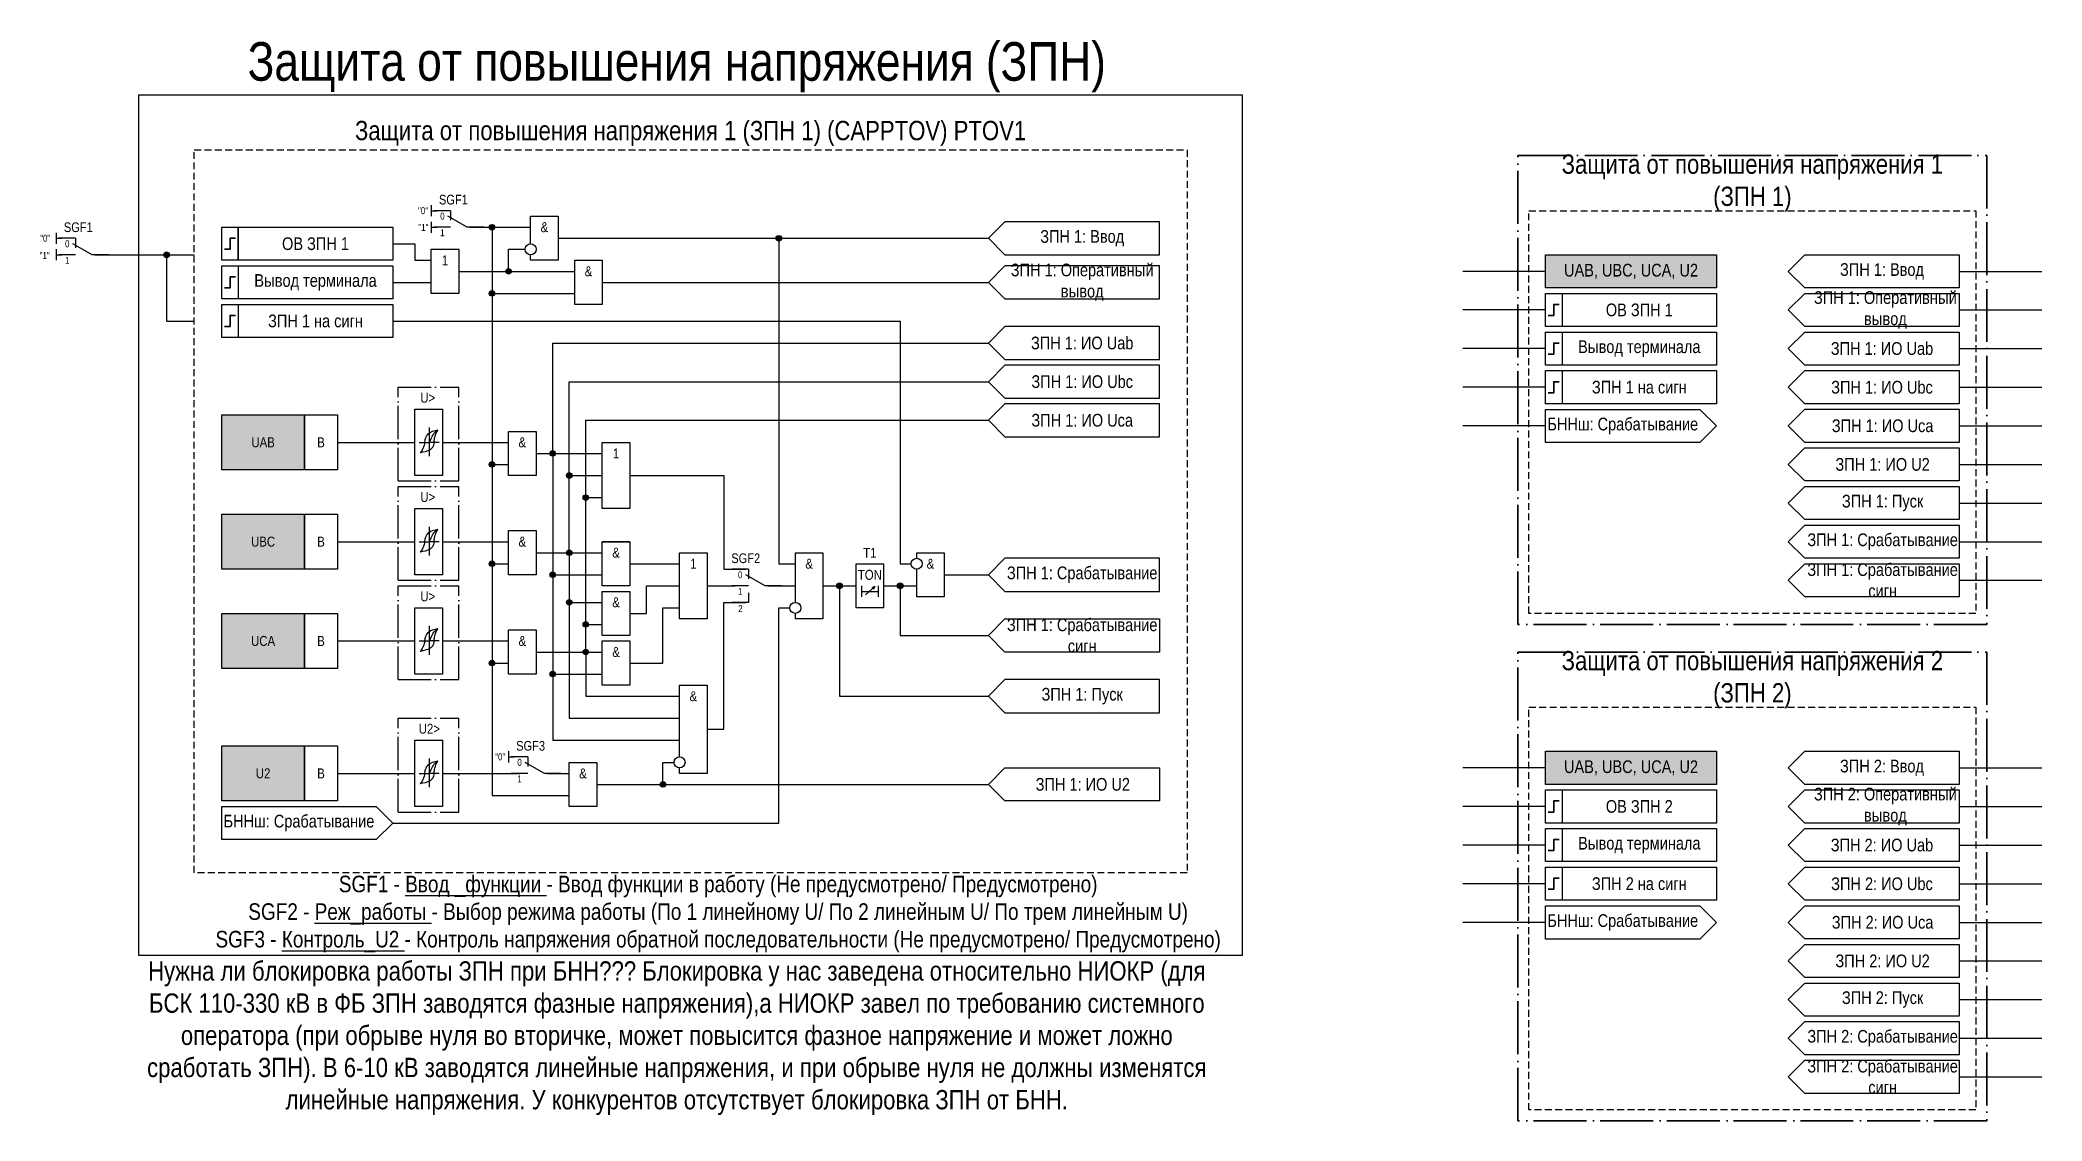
# Model space of a CAD drawing. Header units: millimetres. Extents: x -18 to 345, y -30 to 166.
import ezdxf
from ezdxf.enums import TextEntityAlignment as Align

# ---------------------------------------------------------------- set-up
doc = ezdxf.new("R2010")
doc.units = ezdxf.units.MM
doc.linetypes.add('ACAD_ISO04W100', pattern=[30, 24, -3, 0, -3])
doc.linetypes.add('штриховая2', pattern=[0.375, 0.25, -0.125])
doc.layers.add('TEXT', color=7, linetype='Continuous', lineweight=25)
doc.layers.add('Основная', color=7, linetype='Continuous')
doc.styles.add('1.8_Gost_RD', font='ARIALN.TTF', dxfattribs={"height": 1.8})
doc.styles.add('2.5_Gost_RD', font='ARIALN.TTF', dxfattribs={"height": 2.5})
doc.styles.add('3.5_Gost_RD', font='ARIALN.TTF', dxfattribs={"height": 3.5})
doc.styles.add('Вывод', font='ARIALN.TTF', dxfattribs={"height": 2.5})
doc.styles.add('Компонент', font='ARIALN.TTF', dxfattribs={"height": 3.5})

# ---------------------------------------------------------------- blocks, each defined once
blk = doc.blocks.new('Точка')
at = {"ltscale": 100}
h = blk.add_hatch(color=256, dxfattribs=at)
h.dxf.hatch_style = 1
edge = h.paths.add_edge_path()
edge.add_arc((0, 0), 0.5, 0, 360)
blk.add_circle((0, 0), 0.5, dxfattribs=at)
blk = doc.blocks.new('*U892')
at = {"layer": 'Основная', "linetype": 'ACAD_ISO04W100', "ltscale": 0.25}
for p, q in [((0, 0), (11, 0)), ((0, -17), (0, 0)), ((11, -17), (11, 0)), ((0, -17), (11, -17))]:
    blk.add_line(p, q, dxfattribs=at)
at = {"layer": 'Основная', "style": 'Компонент'}
blk.add_attdef('ОУ', text='', height=3.5, dxfattribs=at).set_placement((11, 0), align=Align.MIDDLE_CENTER)
blk = doc.blocks.new('*U958')
at = {"layer": 'Основная', "color": 0}
blk.add_line((0, 0), (7, 4), dxfattribs=at)
at = {"layer": 'Основная', "ltscale": 0.35}
blk.add_line((6, 6), (6, 2.5), dxfattribs=at)
blk = doc.blocks.new('*U1022')
at = {"layer": 'Основная', "color": 0}
for p, q in [((-3, 6), (-9, 6)), ((-3, 0), (-9, 0)), ((9, 0), (3, 0))]:
    blk.add_line(p, q, dxfattribs=at)
at = {"layer": 'Основная', "ltscale": 0.25, "xscale": -1}
blk.add_blockref('*U958', (3, 0), dxfattribs=at)
at = {"layer": 'Основная'}
for tag, height, style, p in [('ОУ', 3.5, 'Компонент', (-2, 10)), ('В1', 2.5, 'Вывод', (-13, 6)), ('В2', 2.5, 'Вывод', (-6, 4)), ('В3', 2.5, 'Вывод', (-6, -2))]:
    blk.add_attdef(tag, text='', height=height, dxfattribs=dict(at, style=style)).set_placement(p, align=Align.MIDDLE_CENTER)
blk = doc.blocks.new('*U1020')
at = {"layer": 'Основная', "color": 0}
for p, q in [((-3, 6), (-9, 6)), ((-3, 0), (-9, 0)), ((9, 0), (3, 0))]:
    blk.add_line(p, q, dxfattribs=at)
at = {"layer": 'Основная', "ltscale": 0.25, "xscale": -1}
blk.add_blockref('*U958', (3, 0), dxfattribs=at)
at = {"layer": 'Основная'}
for tag, height, style, p in [('ОУ', 3.5, 'Компонент', (-4, 10)), ('В1', 2.5, 'Вывод', (-14, 6)), ('В2', 2.5, 'Вывод', (-6, 4)), ('В3', 2.5, 'Вывод', (-6, -2))]:
    blk.add_attdef(tag, text='', height=height, dxfattribs=dict(at, style=style)).set_placement(p, align=Align.MIDDLE_CENTER)
blk = doc.blocks.new('*U985')
at = {"layer": 'Основная', "color": 0}
for p, q in [((-3, 6), (-9, 6)), ((-3, 0), (-9, 0)), ((9, 0), (3, 0))]:
    blk.add_line(p, q, dxfattribs=at)
at = {"layer": 'Основная', "ltscale": 0.25, "xscale": -1}
blk.add_blockref('*U958', (3, 0), dxfattribs=at)
at = {"layer": 'Основная'}
for tag, height, style, p in [('ОУ', 3.5, 'Компонент', (-2, 10)), ('В1', 2.5, 'Вывод', (-14, 6)), ('В2', 2.5, 'Вывод', (-6, 4)), ('В3', 2.5, 'Вывод', (-6, -2))]:
    blk.add_attdef(tag, text='', height=height, dxfattribs=dict(at, style=style)).set_placement(p, align=Align.MIDDLE_CENTER)

msp = doc.modelspace()

# ---------------------------------------------------------------- hatches: boundary and pattern name
at = {"ltscale": 100, "true_color": 0xf7941d}
h = msp.add_hatch(color=30, dxfattribs=at)
h.dxf.hatch_style = 1
h.paths.add_polyline_path([(255, 127), (286, 127), (286, 121), (255, 121)])
at = {"ltscale": 100, "true_color": 0xef8637}
h = msp.add_hatch(color=30, dxfattribs=at)
h.dxf.hatch_style = 1
h.paths.add_polyline_path([(15, 98), (30, 98), (30, 88), (15, 88)])
h = msp.add_hatch(color=30, dxfattribs=at)
h.dxf.hatch_style = 1
h.paths.add_polyline_path([(15, 80), (30, 80), (30, 70), (15, 70)])
h = msp.add_hatch(color=30, dxfattribs=at)
h.dxf.hatch_style = 1
h.paths.add_polyline_path([(15, 62), (30, 62), (30, 52), (15, 52)])
h = msp.add_hatch(color=30, dxfattribs=at)
h.dxf.hatch_style = 1
h.paths.add_polyline_path([(15, 38), (30, 38), (30, 28), (15, 28)])
at = {"ltscale": 100, "true_color": 0xf7941d}
h = msp.add_hatch(color=30, dxfattribs=at)
h.dxf.hatch_style = 1
h.paths.add_polyline_path([(255, 37), (286, 37), (286, 31), (255, 31)])

# ---------------------------------------------------------------- linework, layer by layer
at = {"ltscale": 100}
for p, q in [((53, 136), (53, 134)), ((53, 135), (54, 135)), ((53, 133), (53, 131)), ((53, 132), (54, 132)), ((255, 124), (240, 124)), ((330, 124), (345, 124)), ((255, 117), (240, 117)), ((330, 117), (345, 117)), ((255, 110), (240, 110)), ((330, 110), (345, 110)), ((255, 103), (240, 103)), ((330, 103), (345, 103)), ((255, 96), (240, 96)), ((330, 96), (345, 96)), ((330, 89), (345, 89)), ((330, 82), (345, 82)), ((89, 75), (84, 75)), ((330, 75), (345, 75)), ((330, 68), (345, 68)), ((67, 37), (67, 35)), ((67, 36), (68, 36)), ((255, 34), (240, 34)), ((330, 34), (345, 34)), ((255, 27), (240, 27)), ((330, 27), (345, 27)), ((255, 20), (240, 20)), ((330, 20), (345, 20)), ((255, 13), (240, 13)), ((330, 13), (345, 13)), ((255, 6), (240, 6)), ((330, 6), (345, 6)), ((330, -1), (345, -1)), ((330, -8), (345, -8)), ((330, -15), (345, -15)), ((330, -22), (345, -22))]:
    msp.add_line(p, q, dxfattribs=at)
at = {"color": 6, "ltscale": 100}
for p, q in [((-15, 131), (-15, 129)), ((-15, 130), (-14, 130)), ((-15, 128), (-15, 126)), ((-15, 127), (-14, 127))]:
    msp.add_line(p, q, dxfattribs=at)
for p, q in [((52.6, 95.72), (52.6, 90.52)), ((52.6, 77.72), (52.6, 72.52)), ((52.6, 59.72), (52.6, 54.52)), ((52.6, 35.72), (52.6, 30.52))]:
    msp.add_line(p, q)
at = {"color": 7, "ltscale": 100}
for p, q in [((50.79, 93), (52.6, 93)), ((54.42, 93), (52.6, 93)), ((50.79, 75), (52.6, 75)), ((54.42, 75), (52.6, 75)), ((131.71, 65.38), (133.38, 66.87)), ((133.38, 66.87), (132.86, 66.65)), ((133.38, 66.87), (133.12, 66.4)), ((50.79, 57), (52.6, 57)), ((54.42, 57), (52.6, 57)), ((50.79, 33), (52.6, 33)), ((54.42, 33), (52.6, 33))]:
    msp.add_line(p, q, dxfattribs=at)
at = {"color": 3, "ltscale": 100}
msp.add_lwpolyline([(0, 156), (200, 156), (200, 0), (0, 0)], close=True, dxfattribs=at)
at = {"linetype": 'штриховая2', "ltscale": 5}
for points in [[(10, 146), (190, 146), (190, 15), (10, 15)], [(252, 135), (333, 135), (333, 62), (252, 62)], [(252, 45), (333, 45), (333, -28), (252, -28)]]:
    msp.add_lwpolyline(points, close=True, dxfattribs=at)
at = {"color": 251, "linetype": 'ACAD_ISO04W100', "lineweight": 30, "ltscale": 0.4, "true_color": 0x58595b}
for points in [[(250, 145), (335, 145), (335, 60), (250, 60)], [(250, 55), (335, 55), (335, -30), (250, -30)]]:
    msp.add_lwpolyline(points, close=True, dxfattribs=at)
at = {"ltscale": 100}
for points in [[(15, 132), (18, 132), (18, 126), (15, 126)], [(18, 132), (46, 132), (46, 126), (18, 126)], [(185, 127), (185, 133), (157, 133), (154, 130), (157, 127)], [(53, 128), (58, 128), (58, 120), (53, 120)], [(15, 125), (46, 125), (46, 119), (15, 119)], [(15, 125), (18, 125), (18, 119), (15, 119)], [(84, 126), (84, 118), (79, 118), (79, 126)], [(185, 119), (185, 125), (157, 125), (154, 122), (157, 119)], [(255, 127), (286, 127), (286, 121), (255, 121)], [(330, 127), (330, 121), (302, 121), (299, 124), (302, 127)], [(255, 120), (286, 120), (286, 114), (255, 114)], [(255, 120), (258, 120), (258, 114), (255, 114)], [(330, 120), (330, 114), (302, 114), (299, 117), (302, 120)], [(15, 118), (18, 118), (18, 112), (15, 112)], [(15, 118), (46, 118), (46, 112), (15, 112)], [(185, 108), (185, 114), (157, 114), (154, 111), (157, 108)], [(255, 113), (286, 113), (286, 107), (255, 107)], [(255, 113), (258, 113), (258, 107), (255, 107)], [(302, 113), (330, 113), (330, 107), (302, 107), (299, 110)], [(185, 101), (185, 107), (157, 107), (154, 104), (157, 101)], [(255, 106), (258, 106), (258, 100), (255, 100)], [(255, 106), (286, 106), (286, 100), (255, 100)], [(302, 106), (330, 106), (330, 100), (302, 100), (299, 103)], [(15, 98), (30, 98), (30, 88), (15, 88)], [(30, 98), (36, 98), (36, 88), (30, 88)], [(50, 99), (55, 99), (55, 87), (50, 87)], [(185, 94), (185, 100), (157, 100), (154, 97), (157, 94)], [(302, 99), (330, 99), (330, 93), (302, 93), (299, 96)], [(72, 95), (72, 87), (67, 87), (67, 95)], [(84, 93), (89, 93), (89, 81), (84, 81)], [(302, 92), (330, 92), (330, 86), (302, 86), (299, 89)], [(302, 85), (330, 85), (330, 79), (302, 79), (299, 82)], [(15, 80), (30, 80), (30, 70), (15, 70)], [(30, 80), (36, 80), (36, 70), (30, 70)], [(50, 81), (55, 81), (55, 69), (50, 69)], [(72, 77), (72, 69), (67, 69), (67, 77)], [(302, 78), (330, 78), (330, 72), (302, 72), (299, 75)], [(89, 75), (89, 67), (84, 67), (84, 75)], [(98, 73), (103, 73), (103, 61), (98, 61)], [(130, 70.98), (135, 70.98), (135, 62.98), (130, 62.98)], [(185, 66), (185, 72), (157, 72), (154, 69), (157, 66)], [(302, 71), (330, 71), (330, 65), (302, 65), (299, 68)], [(89, 66), (89, 58), (84, 58), (84, 66)], [(15, 62), (30, 62), (30, 52), (15, 52)], [(30, 62), (36, 62), (36, 52), (30, 52)], [(50, 63), (55, 63), (55, 51), (50, 51)], [(72, 59), (72, 51), (67, 51), (67, 59)], [(157, 61), (185, 61), (185, 55), (157, 55), (154, 58)], [(89, 57), (89, 49), (84, 49), (84, 57)], [(185, 44), (185, 50), (157, 50), (154, 47), (157, 44)], [(15, 38), (30, 38), (30, 28), (15, 28)], [(30, 38), (36, 38), (36, 28), (30, 28)], [(50, 39), (55, 39), (55, 27), (50, 27)], [(255, 37), (286, 37), (286, 31), (255, 31)], [(330, 37), (330, 31), (302, 31), (299, 34), (302, 37)], [(78, 35), (83, 35), (83, 27), (78, 27)], [(157, 34), (185, 34), (185, 28), (157, 28), (154, 31)], [(255, 30), (286, 30), (286, 24), (255, 24)], [(255, 30), (258, 30), (258, 24), (255, 24)], [(330, 30), (330, 24), (302, 24), (299, 27), (302, 30)], [(255, 23), (286, 23), (286, 17), (255, 17)], [(255, 23), (258, 23), (258, 17), (255, 17)], [(302, 23), (330, 23), (330, 17), (302, 17), (299, 20)], [(255, 16), (258, 16), (258, 10), (255, 10)], [(255, 16), (286, 16), (286, 10), (255, 10)], [(302, 16), (330, 16), (330, 10), (302, 10), (299, 13)], [(302, 9), (330, 9), (330, 3), (302, 3), (299, 6)], [(302, 2), (330, 2), (330, -4), (302, -4), (299, -1)], [(302, -5), (330, -5), (330, -11), (302, -11), (299, -8)], [(302, -12), (330, -12), (330, -18), (302, -18), (299, -15)], [(302, -19), (330, -19), (330, -25), (302, -25), (299, -22)]]:
    msp.add_lwpolyline(points, close=True, dxfattribs=at)
for points in [[(60, 132), (64, 132), (64, 89), (67, 89)], [(60, 132), (64, 132), (64, 71), (67, 71)], [(60, 132), (64, 132), (64, 53), (67, 53)], [(60, 132), (71, 132)], [(60, 132), (64, 132), (64, 120), (79, 120)], [(60, 132), (64, 132), (64, 29), (78, 29)], [(71, 129), (71, 134), (76, 134), (76, 126), (71, 126), (71, 127)], [(46, 129), (50, 129), (50, 126), (53, 126)], [(58, 124), (67, 124), (67, 128), (70, 128)], [(76, 130), (154, 130)], [(76, 130), (116, 130), (116, 71), (119, 71)], [(58, 124), (79, 124)], [(61, 124), (79, 124)], [(46, 122), (53, 122)], [(84, 122), (154, 122)], [(46, 115), (138, 115), (138, 71), (140, 71)], [(72, 91), (75, 91), (75, 111), (154, 111)], [(72, 73), (78, 73), (78, 104), (154, 104)], [(255, 98.98), (283, 98.98), (286, 95.98), (283, 92.98), (255, 92.98), (255, 98.98)], [(72, 55), (81, 55), (81, 97), (154, 97)], [(36, 93), (50, 93)], [(55, 93), (67, 93)], [(72, 91), (84, 91)], [(72, 91), (75, 91), (75, 69), (84, 69)], [(72, 91), (75, 91), (75, 51), (84, 51)], [(72, 91), (75, 91), (75, 39), (98, 39)], [(72, 73), (78, 73), (78, 87), (84, 87)], [(89, 87), (106, 87), (106, 70), (110, 70)], [(72, 55), (81, 55), (81, 83), (84, 83)], [(36, 75), (50, 75)], [(55, 75), (67, 75)], [(72, 73), (84, 73)], [(72, 73), (78, 73), (78, 64), (84, 64)], [(72, 73), (78, 73), (78, 43), (98, 43)], [(119, 64), (119, 73), (124, 73), (124, 61), (119, 61), (119, 62)], [(141, 72), (141, 73), (146, 73), (146, 65), (141, 65), (141, 70)], [(89, 71), (98, 71)], [(146, 69), (154, 69)], [(89, 62), (92, 62), (92, 67), (98, 67)], [(103, 67), (108, 67)], [(110.5, 65.75), (110.5, 64), (107.5, 64)], [(114, 67), (119, 67)], [(124, 67), (127, 67), (127, 47), (154, 47)], [(124, 67), (130, 67)], [(131, 66.98), (131, 64.98)], [(131, 65.98), (134, 65.98)], [(134, 66.98), (134, 64.98)], [(135, 67), (141, 67)], [(135, 67), (138, 67), (138, 58), (154, 58)], [(46, 24), (116, 24), (116, 63), (118, 63)], [(89, 53), (95, 53), (95, 63), (98, 63)], [(103, 41), (106, 41), (106, 64), (110, 64)], [(72, 55), (81, 55), (81, 60), (84, 60)], [(36, 57), (50, 57)], [(55, 57), (67, 57)], [(72, 55), (81, 55), (81, 47), (98, 47)], [(72, 55), (84, 55)], [(98, 36), (98, 48.98), (103, 48.98), (103, 33), (98, 33), (98, 34)], [(36, 33), (50, 33)], [(55, 33), (69, 33)], [(74, 33), (78, 33)], [(83, 31), (95, 31), (95, 35), (97, 35)], [(83, 31), (154, 31)], [(15, 27), (43, 27), (46, 24), (43, 21), (15, 21), (15, 27)], [(255, 8.98), (283, 8.98), (286, 5.98), (283, 2.98), (255, 2.98), (255, 8.98)]]:
    msp.add_lwpolyline(points, dxfattribs=at)
at = {"lineweight": 30, "ltscale": 100}
for points in [[(15.5, 128), (16.5, 128), (16.5, 130), (17.5, 130)], [(17.5, 123), (16.5, 123), (16.5, 121), (15.5, 121)], [(255.5, 116), (256.5, 116), (256.5, 118), (257.5, 118)], [(17.5, 116), (16.5, 116), (16.5, 114), (15.5, 114)], [(257.5, 111), (256.5, 111), (256.5, 109), (255.5, 109)], [(257.5, 104), (256.5, 104), (256.5, 102), (255.5, 102)], [(255.5, 26), (256.5, 26), (256.5, 28), (257.5, 28)], [(257.5, 21), (256.5, 21), (256.5, 19), (255.5, 19)], [(257.5, 14), (256.5, 14), (256.5, 12), (255.5, 12)]]:
    msp.add_lwpolyline(points, dxfattribs=at)
at = {"color": 6, "ltscale": 100}
for points in [[(-8, 127), (10, 127)], [(-8, 127), (5, 127), (5, 115), (10, 115)]]:
    msp.add_lwpolyline(points, dxfattribs=at)
msp.add_circle((71, 128), 1)
at = {"ltscale": 100}
for centre in [(141, 71), (119, 63), (98, 35)]:
    msp.add_circle(centre, 1, dxfattribs=at)
for points in [[(51.8, 92.92), (51.95, 93.71), (52.44, 94.54), (54.2, 95.26)], [(52.6, 93), (53, 93.72), (53.47, 94.6), (54.2, 95.26)], [(53.48, 92.92), (53.6, 93.71), (53.81, 94.54), (54.2, 95.26)], [(51.8, 92.92), (51.6, 92.13), (51, 91.12)], [(53.48, 92.92), (53.25, 92.13), (52.76, 91.67), (51, 91.12)], [(51.8, 74.92), (51.95, 75.71), (52.44, 76.54), (54.2, 77.26)], [(52.6, 75), (53, 75.72), (53.47, 76.6), (54.2, 77.26)], [(53.48, 74.92), (53.6, 75.71), (53.81, 76.54), (54.2, 77.26)], [(51.8, 74.92), (51.6, 74.13), (51, 73.12)], [(53.48, 74.92), (53.25, 74.13), (52.76, 73.67), (51, 73.12)], [(51.8, 56.92), (51.95, 57.71), (52.44, 58.54), (54.2, 59.26)], [(52.6, 57), (53, 57.72), (53.47, 58.6), (54.2, 59.26)], [(53.48, 56.92), (53.6, 57.71), (53.81, 58.54), (54.2, 59.26)], [(51.8, 56.92), (51.6, 56.13), (51, 55.12)], [(53.48, 56.92), (53.25, 56.13), (52.76, 55.67), (51, 55.12)], [(51.8, 32.92), (51.6, 32.13), (51, 31.12)], [(53.48, 32.92), (53.25, 32.13), (52.76, 31.67), (51, 31.12)], [(51.8, 32.92), (51.95, 33.71), (52.44, 34.54), (54.2, 35.26)], [(52.6, 33), (53, 33.72), (53.47, 34.6), (54.2, 35.26)], [(53.48, 32.92), (53.6, 33.71), (53.81, 34.54), (54.2, 35.26)]]:
    msp.add_spline(points, degree=3)

# ---------------------------------------------------------------- block references
for p in [(64, 132), (5, 127), (116, 130), (67, 124), (64, 120), (75, 91), (64, 89), (78, 87), (81, 83), (78, 73), (64, 71), (75, 69), (127, 67), (138, 67), (78, 64), (78, 64), (81, 60), (81, 55), (64, 53), (75, 51), (95, 31)]:
    msp.add_blockref('Точка', p, dxfattribs=at)
at = {"layer": 'Основная', "ltscale": 0.25, "xscale": 0.5, "yscale": 0.5, "zscale": 0.5}
for p, values in [((58, 132), {'ОУ': 'SGF1', 'В1': '"0"', 'В2': '0', 'В3': '1'}), ((72, 33), {'ОУ': 'SGF3', 'В1': '"0"', 'В2': '0', 'В3': '1'})]:
    msp.add_blockref('*U1022', p, dxfattribs=at).add_auto_attribs(values)
at = {"layer": 'Основная', "color": 6, "ltscale": 0.25, "xscale": 0.5, "yscale": 0.5, "zscale": 0.5}
msp.add_blockref('*U985', (-10, 127), dxfattribs=at).add_auto_attribs({'ОУ': 'SGF1', 'В1': '"0"', 'В2': '0', 'В3': '1'})
at = {"layer": 'Основная', "ltscale": 0.25}
for p in [(47, 103), (47, 85), (47, 67), (47, 43)]:
    msp.add_blockref('*U892', p, dxfattribs=at)
ref = msp.add_blockref('*U1020', (112, 67), dxfattribs=dict(at, xscale=0.5, yscale=0.5, zscale=0.5))
ref.add_attrib('ОУ', 'SGF2', dxfattribs={"height": 1.75, "style": 'Компонент'}).set_placement((110, 72), align=Align.MIDDLE_CENTER)
ref.add_attrib('В2', '0', dxfattribs={"height": 1.25, "style": 'Вывод'}).set_placement((109, 69), align=Align.MIDDLE_CENTER)
ref.add_attrib('В3', '1', dxfattribs={"height": 1.25, "style": 'Вывод'}).set_placement((109, 66), align=Align.MIDDLE_CENTER)

# ---------------------------------------------------------------- texts
at = {"color": 30, "ltscale": 100, "attachment_point": 5, "style": '3.5_Gost_RD'}
for s, insert, char_height, width in [('{\\C3;Защита от повышения напряжения (ЗПН)}', (97.5, 161), 7, 195), ('Защита от повышения напряжения 1 (ЗПН 1) (CAPPTOV) {\\C6;PTOV1}', (100, 149), 3.5, 180), ('Защита от повышения напряжения 1 \\P(ЗПН 1)', (292.5, 140), 3.5, 85), ('Защита от повышения напряжения 2 \\P(ЗПН 2)', (292.5, 50), 3.5, 85), ('SGF1 - {\\LВвод _функции} - Ввод функции в работу (Не предусмотрено/ Предусмотрено)\\PSGF2 - {\\LРеж_работы} - Выбор режима работы (По 1 линейному U/ По 2 линейным U/ По трем линейным U)\\PSGF3 - {\\LКонтроль_U2} - Контроль напряжения обратной последовательности (Не предусмотрено/ Предусмотрено)', (105, 7.5), 3, 190)]:
    msp.add_mtext(s, dxfattribs=dict(at, insert=insert, char_height=char_height, width=width))
at = {"ltscale": 100, "char_height": 1.25, "attachment_point": 1}
for s, insert, style in [('"1"', (50.65, 132.59), '3.5_Gost_RD'), ('2', (108.65, 63.5), 'Вывод')]:
    msp.add_mtext_dynamic_manual_height_columns(s, width=2, gutter_width=17.5, heights=[0], dxfattribs=dict(at, insert=insert, style=style))
at = {"ltscale": 100, "attachment_point": 5}
for s, insert, char_height, width, style in [('&', (73.5, 132), 1.8, 5, '2.5_Gost_RD'), ('1', (55.5, 126), 1.8, 5, '2.5_Gost_RD'), ('&', (81.5, 124), 1.8, 5, '2.5_Gost_RD'), ('UAB', (22.5, 93), 1.8, 15, '1.8_Gost_RD'), ('В ', (33, 93), 1.8, 6, '1.8_Gost_RD'), ('&', (69.5, 93), 1.8, 5, '2.5_Gost_RD'), ('1', (86.5, 91), 1.8, 5, '2.5_Gost_RD'), ('UBC', (22.5, 75), 1.8, 15, '1.8_Gost_RD'), ('В ', (33, 75), 1.8, 6, '1.8_Gost_RD'), ('&', (69.5, 75), 1.8, 5, '2.5_Gost_RD'), ('&', (86.5, 73), 1.8, 5, '2.5_Gost_RD'), ('T1', (132.5, 72.98), 1.8, 5, '2.5_Gost_RD'), ('1', (100.5, 71), 1.8, 5, '2.5_Gost_RD'), ('&', (121.5, 71), 1.8, 5, '2.5_Gost_RD'), ('TON', (132.5, 68.98), 1.8, 5, '2.5_Gost_RD'), ('&', (143.5, 71), 1.8, 5, '2.5_Gost_RD'), ('&', (86.5, 64), 1.8, 5, '2.5_Gost_RD'), ('UCA', (22.5, 57), 1.8, 15, '1.8_Gost_RD'), ('В ', (33, 57), 1.8, 6, '1.8_Gost_RD'), ('&', (69.5, 57), 1.8, 5, '2.5_Gost_RD'), ('&', (86.5, 55), 1.8, 5, '2.5_Gost_RD'), ('&', (100.5, 46.98), 1.8, 5, '2.5_Gost_RD'), ('U2', (22.5, 33), 1.8, 15, '1.8_Gost_RD'), ('В ', (33, 33), 1.8, 6, '1.8_Gost_RD'), ('&', (80.5, 32.98), 1.8, 5, '2.5_Gost_RD'), ('БННш: Срабатывание', (29, 24), 2.3, 28, '2.5_Gost_RD')]:
    msp.add_mtext(s, dxfattribs=dict(at, insert=insert, char_height=char_height, width=width, style=style))
at = {"color": 6, "ltscale": 100, "insert": (-18, 127.5), "char_height": 1.25, "attachment_point": 1, "style": '3.5_Gost_RD'}
msp.add_mtext_dynamic_manual_height_columns('"1"', width=2, gutter_width=17.5, heights=[0], dxfattribs=at)
at = {"color": 7, "ltscale": 100, "char_height": 1.8, "attachment_point": 1, "style": '1.8_Gost_RD'}
for s, width, insert in [('U>', 4, (51, 102)), ('U>', 4, (51, 84)), ('U>', 4, (51, 66)), ('\\pi3.7178;U2>', 11, (47, 42))]:
    msp.add_mtext_dynamic_manual_height_columns(s, width=width, gutter_width=17.5, heights=[0], dxfattribs=dict(at, insert=insert))
at = {"color": 2, "ltscale": 100, "insert": (97.5, -15), "char_height": 3.5, "width": 195, "attachment_point": 5, "style": '3.5_Gost_RD'}
msp.add_mtext('Нужна ли блокировка работы ЗПН при БНН??? Блокировка у нас заведена относительно НИОКР (для БСК 110-330 кВ в ФБ ЗПН заводятся фазные напряжения),а НИОКР завел по требованию системного оператора (при обрыве нуля во вторичке, может повысится фазное напряжение и может ложно сработать ЗПН). В 6-10 кВ заводятся линейные напряжения, и при обрыве нуля не должны изменятся линейные напряжения. У конкурентов отсутствует блокировка ЗПН от БНН.', dxfattribs=at)
at = {"layer": 'TEXT', "color": 0, "ltscale": 100, "char_height": 2.3, "attachment_point": 5, "style": '2.5_Gost_RD'}
for s, insert, width in [('ЗПН 1: Ввод', (171, 130), 28), ('ОВ ЗПН 1', (32, 129), 28), ('{\\C256;Вывод терминала}', (32, 122), 28), ('ЗПН 1: Оперативный вывод', (171, 122), 28), ('{\\C256;UAB, UBC, UCA, U2}', (270.5, 124), 31), ('{\\C256;ЗПН 1 на сигн}', (32, 115), 28), ('{\\C256;ОВ ЗПН 1}', (272, 117), 28), ('{\\C256;ЗПН 1: ИО Uab}', (171, 111), 28), ('{\\C256;Вывод терминала}', (272, 110), 28), ('{\\C256;ЗПН 1: ИО Uab}', (316, 110), 28), ('{\\C256;ЗПН 1: ИО Ubc}', (171, 104), 28), ('{\\C256;ЗПН 1 на сигн}', (272, 103), 27.6764), ('{\\C256;ЗПН 1: ИО Ubc}', (316, 102.98), 28), ('{\\C256;ЗПН 1: ИО Uсa}', (171, 97), 28), ('{\\C256;БННш: Срабатывание}', (269, 95.98), 28), ('{\\C256;ЗПН 1: ИО Uca}', (316.11, 96), 28), ('{\\C256;ЗПН 1: ИО U2}', (316.11, 89), 28), ('{\\C256;ЗПН 1: Пуск}', (316.11, 82), 28), ('{\\C256;ЗПН 1: Срабатывание}', (316.11, 75), 28), ('{\\C256;ЗПН 1: Срабатывание}', (171, 69), 28), ('{\\C256;ЗПН 1: Срабатывание сигн}', (316.11, 68), 28), ('ЗПН 1: Срабатывание сигн', (171, 58), 28), ('{\\C256;ЗПН 1: Пуск }', (171, 47), 28), ('{\\C256;UAB, UBC, UCA, U2}', (270.5, 34), 31), ('{\\C256;ЗПН 1: ИО U2}', (171.11, 31), 28), ('{\\C256;ОВ ЗПН 2}', (272, 27), 28), ('{\\C256;Вывод терминала}', (272, 20), 28), ('{\\C256;ЗПН 2: ИО Uab}', (316, 20), 28), ('{\\C256;ЗПН 2 на сигн}', (272, 13), 27.6764), ('{\\C256;ЗПН 2: ИО Ubc}', (316, 12.98), 28), ('{\\C256;БННш: Срабатывание}', (269, 5.98), 28), ('{\\C256;ЗПН 2: ИО Uca}', (316.11, 6), 28), ('{\\C256;ЗПН 2: ИО U2}', (316.11, -1), 28), ('{\\C256;ЗПН 2: Пуск}', (316.11, -8), 28), ('{\\C256;ЗПН 2: Срабатывание}', (316.11, -15), 28), ('{\\C256;ЗПН 2: Срабатывание сигн}', (316.11, -22), 28)]:
    msp.add_mtext(s, dxfattribs=dict(at, insert=insert, width=width))
at = {"layer": 'TEXT', "ltscale": 100, "char_height": 2.3, "attachment_point": 5, "style": '2.5_Gost_RD'}
for s, insert, width in [('ЗПН 1: Ввод', (316, 124), 28), ('ЗПН 1: Оперативный вывод', (316.61, 117), 29.22), ('ЗПН 2: Ввод', (316, 34), 28), ('ЗПН 2: Оперативный вывод', (316.61, 27), 29.22)]:
    msp.add_mtext(s, dxfattribs=dict(at, insert=insert, width=width))

doc.saveas('drawing.dxf')
